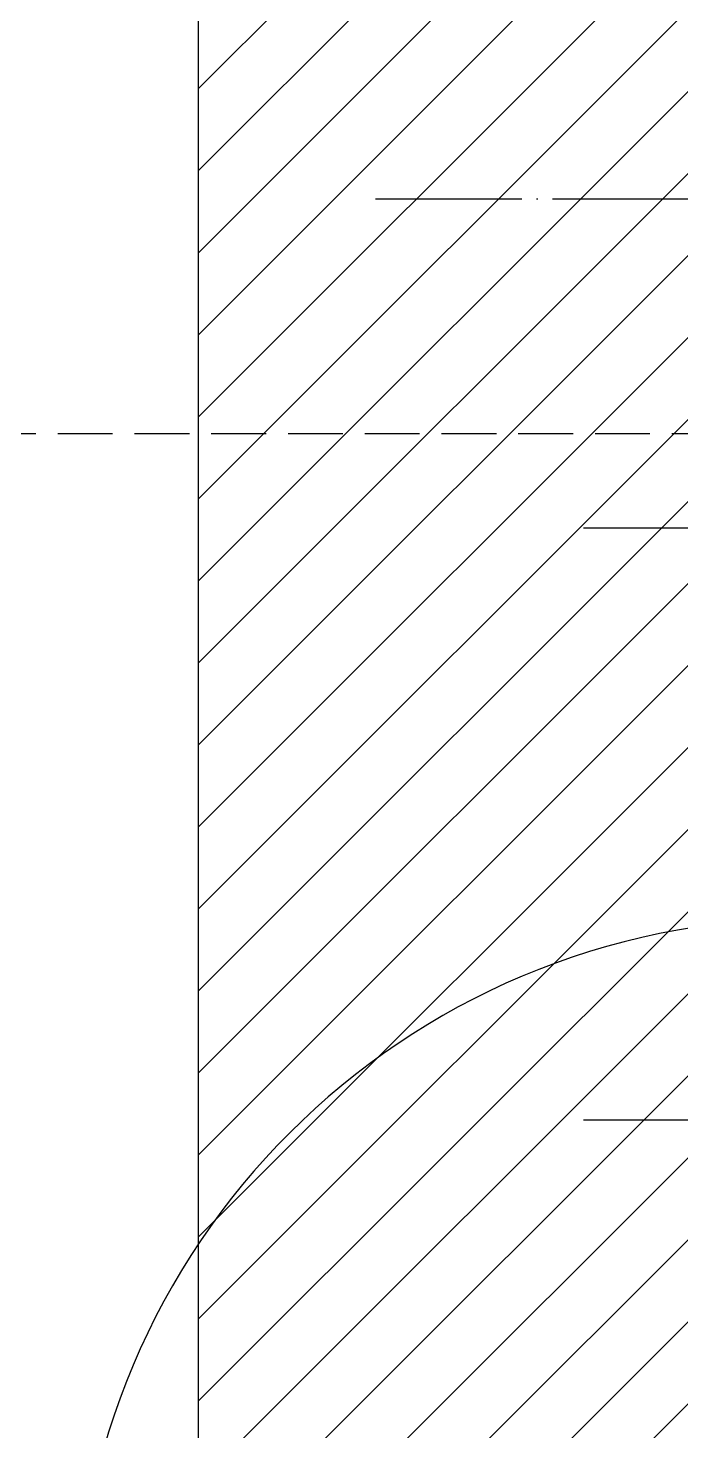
# Model space of a CAD drawing. Extents: x -1313754 to 847533, y 489853 to 941203.
# Drawn here: x -94306 to -85376, y 761861 to 781061 of the extents above; entities that cross this region are included whole.
import ezdxf

# ---------------------------------------------------------------- set-up
doc = ezdxf.new("R2010")
doc.units = 0
doc.header["$LTSCALE"] = 1000
doc.header["$MEASUREMENT"] = 0
doc.linetypes.add('DASH', pattern=[0.35, 0.25, -0.1])
doc.linetypes.add('DOTE', pattern=[2.42, 2, -0.2, 0.02, -0.2])
for name, color, linetype in [('A-AXIS-DOTE', 14, 'DOTE'), ('A-AXIS-SYMB', 3, 'Continuous'), ('A-HATCH-2', 251, 'Continuous'), ('A-LIN-V', 9, 'Continuous'), ('A-WINDOW', 140, 'Continuous'), ('AS-WALL', 40, 'Continuous'), ('DIM_SYMB', 3, 'Continuous'), ('SB_ZF消火栓', 10, 'Continuous')]:
    doc.layers.add(name, color=color, linetype=linetype)

# ---------------------------------------------------------------- blocks, each defined once
blk = doc.blocks.new('dote')
at = {"layer": 'A-AXIS-DOTE'}
for p, q in [((167065, -26100), (130992.2, -26100)), ((134026.4, -30600), (158590, -30600)), ((134026.4, -38700), (158590, -38700))]:
    blk.add_line(p, q, dxfattribs=at)
at = {"layer": 'DIM_SYMB', "linetype": 'DASH', "ltscale": 3}
blk.add_lwpolyline([(85886.4, -29308.6), (162136.4, -29308.6)], dxfattribs=at)
blk = doc.blocks.new('A$C5D961328')
at = {"layer": 'A-LIN-V', "ltscale": 500}
blk.add_circle((350, 40), 10001, dxfattribs=at)
blk = doc.blocks.new('234243242332')
at = {"layer": 'SB_ZF消火栓', "xscale": -1, "rotation": 270}
blk.add_blockref('A$C5D961328', (-83694, 758520), dxfattribs=at)

msp = doc.modelspace()

# ---------------------------------------------------------------- hatches: boundary and pattern name
at = {"layer": 'A-HATCH-2'}
h = msp.add_hatch(dxfattribs=at)
h.set_pattern_fill('ANSI31', color=256, scale=500)
h.set_pattern_definition([(45, (0, 0), (-561.266, 561.266), [])])
h.paths.add_polyline_path([(-84054.2, 832520), (-91980, 832520), (-91980, 741120), (-84054.2, 741120)])
at = {"layer": 'A-WINDOW'}
h = msp.add_hatch(dxfattribs=at)
h.set_pattern_fill('ANSI31', color=256, scale=100)
h.set_pattern_definition([(45, (0, 0), (-112.253202, 112.253202), [])])
edge = h.paths.add_edge_path()
edge.add_line((-91980, 835400), (-91980, 787330))
edge.add_line((-91980, 787330), (-91812, 787268.9))
edge.add_line((-91812, 787268.9), (-92148, 787209.6))
edge.add_line((-92148, 787209.6), (-91980, 787150))
edge.add_line((-91980, 787150), (-91980, 739080))

# ---------------------------------------------------------------- linework, layer by layer
at = {"layer": 'A-AXIS-SYMB'}
msp.add_lwpolyline([(-91980, 835400), (-91980, 787330), (-91812, 787268.9), (-92148, 787209.6), (-91980, 787150), (-91980, 739080)], dxfattribs=at)
at = {"layer": 'A-HATCH-2'}
msp.add_lwpolyline([(-84054.2, 832520), (-91980, 832520), (-91980, 741120), (-84054.2, 741120)], close=True, dxfattribs=at)

# ---------------------------------------------------------------- block references
at = {"layer": 'AS-WALL'}
msp.add_blockref('dote', (-220736.4, 804820), dxfattribs=at)
at = {"layer": 'SB_ZF消火栓', "linetype": 'Continuous'}
msp.add_blockref('234243242332', (0, 0), dxfattribs=at)

doc.saveas('drawing.dxf')
